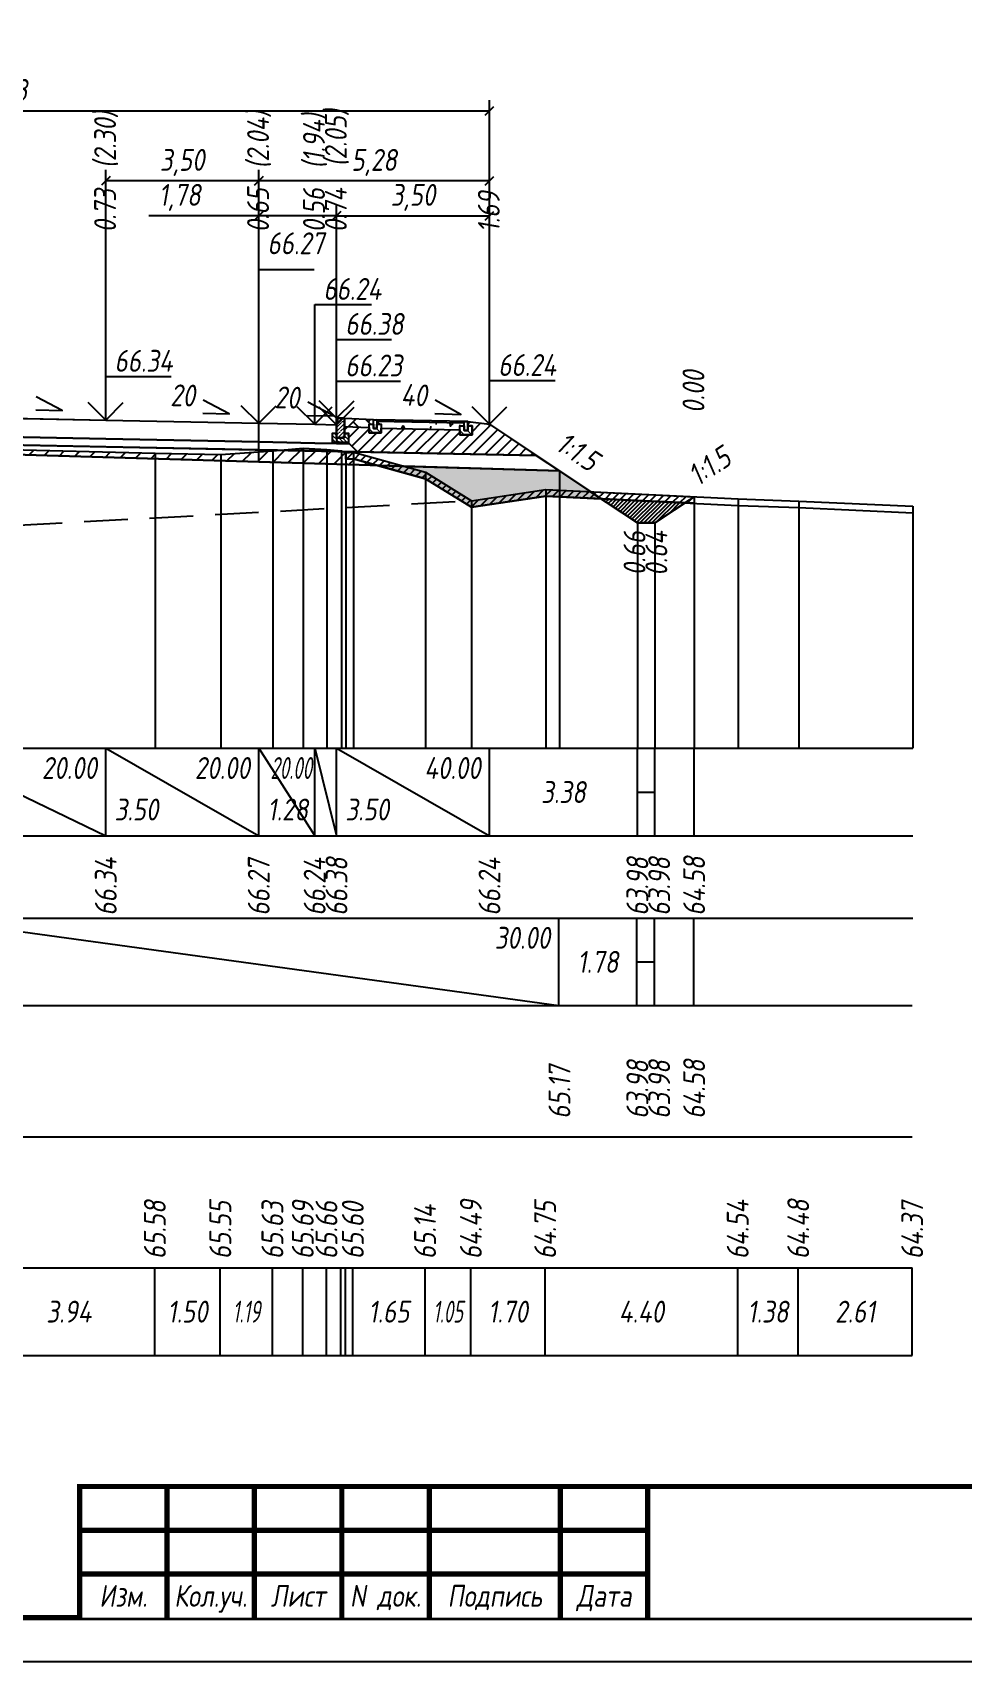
# Model space of a CAD drawing. Extents: x -717 to 1451, y -133302 to 233.
# Drawn here: x 194.6 to 300.9, y -133302.4 to -133116.1 of the extents above; entities that cross this region are included whole.
import ezdxf
from ezdxf.enums import TextEntityAlignment as Align

# ---------------------------------------------------------------- set-up
doc = ezdxf.new("R2010")
doc.units = 0
doc.linetypes.add('штриховая', pattern=[0.75, 0.5, -0.25])
for name, color, linetype in [('Зарамочное оформление', 7, 'Continuous'), ('Интерполированный поперечник', 2, 'Continuous'), ('КОД_399', 252, 'Continuous'), ('Код_510', 7, 'Continuous'), ('Код_514', 1, 'Continuous'), ('Код_516', 1, 'Continuous'), ('Контур_0', 7, 'Continuous'), ('Контур_2660', 7, 'Continuous'), ('Контур_2665', 7, 'Continuous'), ('Контур_400', 7, 'Continuous'), ('Контур_508', 7, 'Continuous'), ('Контур_512', 7, 'Continuous'), ('Контур_513', 7, 'Continuous'), ('Красный поперечник', 1, 'Continuous'), ('Объём_2501', 7, 'Continuous'), ('Объём_2650', 7, 'Continuous'), ('Объём_2660', 7, 'Continuous'), ('Объём_2661', 7, 'Continuous'), ('Объём_2663', 7, 'Continuous'), ('Объём_2664', 7, 'Continuous'), ('Объём_2665', 7, 'Continuous'), ('Объём_2666', 7, 'Continuous'), ('Откосы', 7, 'Continuous'), ('Отметки покрытия', 7, 'Continuous'), ('Рабочие отметки', 7, 'Continuous'), ('Рабочие отметки доп.', 7, 'Continuous'), ('Таблица', 7, 'Continuous'), ('Уклоны проезжей части', 7, 'Continuous'), ('Черный поперечник', 3, 'Continuous')]:
    doc.layers.add(name, color=color, linetype=linetype)
for name, color, linetype, true_color in [('Контур_2540', 2, 'Continuous', 0xffff00), ('Контур_2562', 3, 'Continuous', 0x00ff00), ('Контур_2570', 7, 'Continuous', 0x80ff00), ('Контур_2736', 4, 'Continuous', 0x00ffff), ('Контур_2737', 4, 'Continuous', 0x00ffff), ('Контур_2738', 4, 'Continuous', 0x00ffff), ('Контур_2739', 4, 'Continuous', 0x00ffff), ('Контур_2741', 4, 'Continuous', 0x00ffff), ('Контур_2742', 4, 'Continuous', 0x00ffff), ('Контур_2743', 4, 'Continuous', 0x00ffff), ('Контур_2744', 7, 'Continuous', 0xa4ffff), ('Контур_2745', 7, 'Continuous', 0xa4ffff), ('Контур_2747', 4, 'Continuous', 0x00ffff), ('Контур_2748', 4, 'Continuous', 0x00ffff), ('Контур_2749', 4, 'Continuous', 0x00ffff), ('Контур_2750', 4, 'Continuous', 0x00ffff), ('Контур_2751', 4, 'Continuous', 0x00ffff), ('Контур_2752', 4, 'Continuous', 0x00ffff), ('Контур_402', 7, 'Continuous', 0xff6464), ('Контур_703', 4, 'Continuous', 0x00ffff), ('Контур_705', 4, 'Continuous', 0x00ffff), ('Контур_707', 4, 'Continuous', 0x00ffff), ('Контур_720', 131, 'Continuous', 0xaaffff), ('Объём_2500', 7, 'Continuous', 0xc0c0c0), ('Объём_2520', 7, 'Continuous', 0x80ffff), ('Объём_2540', 2, 'Continuous', 0xffff00), ('Объём_2562', 3, 'Continuous', 0x00ff00), ('Объём_2563', 7, 'Continuous', 0xff8000), ('Объём_2570', 7, 'Continuous', 0x80ff00), ('Объём_2580', 3, 'Continuous', 0x00ff00), ('Объём_2600', 7, 'Continuous', 0x808000), ('Объём_2620', 2, 'Continuous', 0xffff00)]:
    doc.layers.add(name, color=color, linetype=linetype, true_color=true_color)
doc.styles.get("Standard").update_dxf_attribs({"font": 'txt', "height": 2.5})
doc.styles.add('М', font='romand.shx', dxfattribs={"width": 0.8, "oblique": 10, "height": 2.5})
doc.dimstyles.new('ISO-25', dxfattribs={"dimtxt": 2.5, "dimasz": 2.5, "dimexe": 1.25, "dimexo": 0.625, "dimtad": 1, "dimtxsty": 'Standard', "dimcen": 2.5, "dimadec": 0, "dimazin": 0, "dimtfac": 1, "dimtmove": 0, "dimatfit": 3, "dimfxl": 1, "dimarcsym": 0})

# ---------------------------------------------------------------- blocks, each defined once
blk = doc.blocks.new('_Oblique')
at = {"color": 0, "linetype": 'ByBlock', "lineweight": -2}
blk.add_line((-0.5, -0.5), (0.5, 0.5), dxfattribs=at)
blk = doc.blocks.new('*D4125')
at = {"color": 0, "lineweight": -2, "transparency": 16777216}
for p, q in [((229.34, -133160.43), (229.34, -133135.86)), ((246.84, -133160.38), (246.84, -133135.86)), ((229.34, -133137.11), (246.84, -133137.11))]:
    blk.add_line(p, q, dxfattribs=at)
at = {"layer": 'Defpoints', "color": 0, "transparency": 16777216}
for p in [(246.84, -133137.11), (229.34, -133161.06), (246.84, -133161.01)]:
    blk.add_point(p, dxfattribs=at)
at = {"color": 0, "lineweight": -2, "transparency": 16777216, "rotation": 180}
blk.add_blockref('_Oblique', (229.34, -133137.11), dxfattribs=at)
at = {"color": 0, "lineweight": -2, "transparency": 16777216}
blk.add_blockref('_Oblique', (246.84, -133137.11), dxfattribs=at)
at = {"color": 0, "transparency": 16777216, "insert": (238.09, -133135), "char_height": 2.5, "width": 9.5833, "attachment_point": 5, "style": 'М'}
blk.add_mtext('3,50', dxfattribs=at)
blk = doc.blocks.new('*D4127')
at = {"color": 0, "lineweight": -2, "transparency": 16777216}
for p, q in [((220.44, -133160.25), (220.44, -133135.86)), ((229.34, -133160.43), (229.34, -133135.86)), ((220.44, -133137.11), (207.86, -133137.11)), ((229.34, -133137.11), (220.44, -133137.11))]:
    blk.add_line(p, q, dxfattribs=at)
at = {"layer": 'Defpoints', "color": 0, "transparency": 16777216}
for p in [(229.34, -133137.11), (220.44, -133160.88), (229.34, -133161.06)]:
    blk.add_point(p, dxfattribs=at)
at = {"color": 0, "lineweight": -2, "transparency": 16777216, "rotation": 180}
blk.add_blockref('_Oblique', (220.44, -133137.11), dxfattribs=at)
at = {"color": 0, "lineweight": -2, "transparency": 16777216}
blk.add_blockref('_Oblique', (229.34, -133137.11), dxfattribs=at)
at = {"color": 0, "transparency": 16777216, "insert": (211.41, -133135), "char_height": 2.5, "width": 9.1667, "attachment_point": 5, "style": 'М'}
blk.add_mtext('1,78', dxfattribs=at)
blk = doc.blocks.new('*D4129')
at = {"color": 0, "lineweight": -2, "transparency": 16777216}
for p, q in [((202.94, -133159.9), (202.94, -133131.86)), ((220.44, -133160.25), (220.44, -133131.86)), ((220.44, -133133.11), (202.94, -133133.11))]:
    blk.add_line(p, q, dxfattribs=at)
at = {"layer": 'Defpoints', "color": 0, "transparency": 16777216}
for p in [(202.94, -133133.11), (202.94, -133160.53), (220.44, -133160.88)]:
    blk.add_point(p, dxfattribs=at)
at = {"color": 0, "lineweight": -2, "transparency": 16777216, "rotation": 180}
blk.add_blockref('_Oblique', (202.94, -133133.11), dxfattribs=at)
at = {"color": 0, "lineweight": -2, "transparency": 16777216}
blk.add_blockref('_Oblique', (220.44, -133133.11), dxfattribs=at)
at = {"color": 0, "transparency": 16777216, "insert": (211.69, -133131), "char_height": 2.5, "width": 9.5833, "attachment_point": 5, "style": 'М'}
blk.add_mtext('3,50', dxfattribs=at)
blk = doc.blocks.new('*D4130')
at = {"color": 0, "lineweight": -2, "transparency": 16777216}
for p, q in [((220.44, -133160.25), (220.44, -133131.86)), ((246.84, -133161.13), (246.84, -133131.86)), ((246.84, -133133.11), (220.44, -133133.11))]:
    blk.add_line(p, q, dxfattribs=at)
at = {"layer": 'Defpoints', "color": 0, "transparency": 16777216}
for p in [(220.44, -133133.11), (220.44, -133160.88), (246.84, -133161.76)]:
    blk.add_point(p, dxfattribs=at)
at = {"color": 0, "lineweight": -2, "transparency": 16777216, "rotation": 180}
blk.add_blockref('_Oblique', (220.44, -133133.11), dxfattribs=at)
at = {"color": 0, "lineweight": -2, "transparency": 16777216}
blk.add_blockref('_Oblique', (246.84, -133133.11), dxfattribs=at)
at = {"color": 0, "transparency": 16777216, "insert": (233.64, -133131), "char_height": 2.5, "width": 10, "attachment_point": 5, "style": 'М'}
blk.add_mtext('5,28', dxfattribs=at)
blk = doc.blocks.new('*D4132')
at = {"color": 0, "lineweight": -2, "transparency": 16777216}
for p, q in [((134.44, -133160.58), (134.44, -133123.86)), ((246.84, -133161.13), (246.84, -133123.86)), ((134.44, -133125.11), (246.84, -133125.11))]:
    blk.add_line(p, q, dxfattribs=at)
at = {"layer": 'Defpoints', "color": 0, "transparency": 16777216}
for p in [(246.84, -133125.11), (134.44, -133161.21), (246.84, -133161.76)]:
    blk.add_point(p, dxfattribs=at)
at = {"color": 0, "lineweight": -2, "transparency": 16777216, "rotation": 180}
blk.add_blockref('_Oblique', (134.44, -133125.11), dxfattribs=at)
at = {"color": 0, "lineweight": -2, "transparency": 16777216}
blk.add_blockref('_Oblique', (246.84, -133125.11), dxfattribs=at)
at = {"color": 0, "transparency": 16777216, "insert": (190.64, -133123), "char_height": 2.5, "width": 12.5, "attachment_point": 5, "style": 'М'}
blk.add_mtext('22,48', dxfattribs=at)
blk = doc.blocks.new('БР100.30.18')
at = {"linetype": 'Continuous', "lineweight": 13}
h = blk.add_hatch(dxfattribs=at)
h.set_pattern_fill('ANSI35', scale=5)
h.set_pattern_definition([(45, (-1504.996, -4799.2297), (-0.88388348, 0.88388348), []), (45, (-1504.1121, -4799.2297), (-0.88388348, 0.88388348), [1.5625, -0.3125, 0, -0.3125])])
h.paths.add_polyline_path([(0.3, 3.47), (1.8, 3.47), (1.8, -1.03), (0, -1.03), (0, 1.97)])
h = blk.add_hatch(dxfattribs=at)
h.set_pattern_fill('ANSI35', scale=5, angle=90)
h.set_pattern_definition([(135, (-1504.996, -4800.7297), (-0.88388348, -0.88388348), []), (135, (-1504.996, -4799.8458), (-0.88388348, -0.88388348), [1.5625, -0.3125, 0, -0.3125])])
h.paths.add_polyline_path([(-1, -0.03), (0, -0.03), (0, -1.03), (1.8, -1.03), (1.8, -0.03), (2.8, -0.03), (2.8, -2.03), (-1, -2.03)])
at = {"color": 7, "lineweight": 30}
blk.add_lwpolyline([(1.8, -1.03), (0, -1.03), (0, 1.97), (0.3, 3.47), (1.8, 3.47)], close=True, dxfattribs=at)
at = {"linetype": 'Continuous'}
blk.add_lwpolyline([(0, -0.03), (-1, -0.03), (-1, -2.03), (2.8, -2.03), (2.8, -0.03), (1.8, -0.03)], dxfattribs=at)

msp = doc.modelspace()

# ---------------------------------------------------------------- hatches: boundary and pattern name
at = {"linetype": 'Continuous'}
h = msp.add_hatch(dxfattribs=at)
h.set_pattern_fill('AR-HBONE', color=253, scale=0.3)
h.set_pattern_definition([(45, (-65.7342, -138966.2791), (0, 1.69705627), [3.6, -1.2]), (135, (-64.8857, -138965.4306), (1e-16, 1.69705627), [3.6, -1.2])])
h.paths.add_polyline_path([(233.959, -133160.43), (233.959, -133161.43), (233.959, -133161.43)])
h.paths.add_polyline_path([(230.238, -133160.281), (233.559, -133160.43), (233.559, -133160.93), (233.059, -133160.93), (233.059, -133161.308), (230.237, -133161.182)])
at = {"linetype": 'Continuous', "lineweight": 13}
h = msp.add_hatch(dxfattribs=at)
h.set_pattern_fill('ANSI35', scale=5, angle=90)
h.set_pattern_definition([(135, (-1634.125, -67432.8016), (-0.883883476, -0.883883476), []), (135, (-1634.125, -67431.9177), (-0.883883476, -0.883883476), [1.5625, -0.3125, 0, -0.3125])])
h.paths.add_polyline_path([(233.059, -133160.93), (233.559, -133160.93), (233.559, -133161.43), (233.959, -133161.43), (233.959, -133160.93), (234.459, -133160.93), (234.459, -133161.93), (233.059, -133161.93)])
at = {"linetype": 'Continuous'}
h = msp.add_hatch(dxfattribs=at)
h.set_pattern_fill('ANSI31', color=256, scale=15, angle=45, style=0)
h.set_pattern_definition([(90, (-1678.1704, -138114.0606), (-1.875, 3e-16), [])])
h.paths.add_polyline_path([(243.954, -133160.636), (233.959, -133160.43), (233.959, -133160.63), (243.954, -133160.828)])
at = {"linetype": 'Continuous', "lineweight": 13}
h = msp.add_hatch(dxfattribs=at)
h.set_pattern_fill('ANSI35', scale=5, angle=90)
h.set_pattern_definition([(135, (-1623.7294, -67433.0077), (-0.883883476, -0.883883476), []), (135, (-1623.7294, -67432.1238), (-0.883883476, -0.883883476), [1.5625, -0.3125, 0, -0.3125])])
h.paths.add_polyline_path([(243.454, -133161.136), (243.954, -133161.136), (243.954, -133161.636), (244.354, -133161.636), (244.354, -133161.136), (244.854, -133161.136), (244.854, -133162.136), (243.454, -133162.136)])
at = {"layer": 'КОД_399'}
h = msp.add_hatch(dxfattribs=at)
h.set_pattern_fill('AR-CONC', scale=0.7, angle=45, style=0)
h.set_pattern_definition([(95, (-1678.2524, -138114.15), (3.860864, 3.2396496), [0.525, -5.775]), (40, (-1678.2524, -138114.15), (-4.409945, 3.036377), [0.42, -4.62]), (145.45144, (-1677.9306, -138113.88), (-0.549081, 6.2760265), [0.4461813, -4.907995]), (91.1842, (-1679.2423, -138113.16), (6.101854, 4.4632964), [0.7875, -8.6625]), (141.63564, (-1678.734, -138112.788), (-0.1953, 9.447982), [0.669272, -7.361996]), (36.18416, (-1679.242, -138113.16), (-0.1953, 9.447982), [0.63, -6.93]), (66, (-1678.5, -138112.9124), (4.947401, 0.9616773), [0.525, -5.775]), (11, (-1678.5, -138112.9124), (-2.38496, 4.793659), [0.42, -4.62]), (116.45144, (-1678.0876, -138112.8323), (2.562441, 5.7553363), [0.4461813, -4.907995]), (82.5, (-1678.2524, -138114.1499), (-1.5875523, 1.7079287), [0, -4.564, 0, -4.69, 0, -4.6375]), (52.5, (-1678.2524, -138114.1499), (-0.6501106, 3.2543661), [0, -2.674, 0, -4.459, 0, -1.7675]), (12.5, (-1679.3562, -138115.2537), (2.7539272, 2.5306453), [0, -1.75, 0, -5.46, 0, -7.245]), (2.5, (-1679.851, -138115.7486), (2.3911299, 3.3821186), [0, -2.275, 0, -3.626, 0, -5.145])])
h.paths.add_polyline_path([(243.454, -133161.136), (243.954, -133161.136), (243.954, -133160.828), (233.959, -133160.63), (233.959, -133160.93), (234.459, -133160.93), (234.459, -133161.39), (243.454, -133161.568)])
at = {"layer": 'Объём_2563'}
h = msp.add_hatch(dxfattribs=at)
h.set_pattern_fill('ANSI31', color=256, scale=0.3)
h.paths.add_polyline_path([(141.439, -133163.017), (139.939, -133163.047), (139.02, -133163.965), (129.939, -133164.147), (134.439, -133161.147), (141.439, -133160.867)])
h.paths.add_polyline_path([(231.756, -133164.093), (230.838, -133163.175), (229.338, -133163.145), (229.338, -133162.995), (230.736, -133162.996), (230.737, -133161.996), (230.237, -133161.996), (230.237, -133161.182), (233.059, -133161.308), (233.059, -133161.93), (234.459, -133161.93), (234.459, -133161.39), (243.454, -133161.569), (243.454, -133162.136), (244.854, -133162.136), (244.854, -133161.136), (244.354, -133161.136), (244.354, -133160.636), (246.838, -133160.945), (252.173, -133164.502)])
at = {"layer": 'Объём_2570'}
h = msp.add_hatch(dxfattribs=at)
h.set_pattern_fill('ANSI31', color=256, scale=0.2)
h.paths.add_polyline_path([(146.756, -133165.862), (126.425, -133176.627), (125.985, -133176.884), (125.64, -133176.89), (124.221, -133176.881), (105, -133177.311), (105, -133176.561), (124.221, -133176.131), (125.64, -133176.14), (125.985, -133176.134), (126.425, -133175.877), (146.756, -133165.112)])
h.paths.add_polyline_path([(270.251, -133169.979), (253.268, -133169.164), (244.762, -133170.435), (239.52, -133167.178), (231.261, -133164.883), (230.417, -133164.947), (230.417, -133164.197), (231.261, -133164.133), (239.52, -133166.428), (244.762, -133169.685), (253.268, -133168.414), (270.251, -133169.229)])
at = {"layer": 'Объём_2600'}
h = msp.add_hatch(dxfattribs=at)
h.set_pattern_fill('ANSI31', color=6, scale=0.4)
h.paths.add_polyline_path([(148.946, -133164.792), (149.547, -133164.71), (159.458, -133164.393), (163.655, -133164.343), (182.189, -133163.91), (182.189, -133164.102), (146.756, -133165.165), (146.756, -133165.112)])
h.paths.add_polyline_path([(230.417, -133164.947), (231.261, -133164.883), (234.049, -133165.658), (182.189, -133164.102), (182.189, -133163.91), (188.932, -133163.76), (208.609, -133164.261), (216.098, -133164.406), (222.058, -133163.972), (225.53, -133163.687), (228.244, -133163.839), (229.899, -133163.964), (230.417, -133164.197)])
h = msp.add_hatch(dxfattribs=at)
h.set_pattern_fill('HONEY', color=5, scale=0.3)
h.paths.add_polyline_path([(125.64, -133176.89), (124.221, -133176.881), (110.373, -133177.19), (127.547, -133165.741), (146.756, -133165.165), (146.756, -133165.862), (126.425, -133176.627), (125.985, -133176.884)])
h.paths.add_polyline_path([(253.268, -133169.164), (244.762, -133170.435), (239.52, -133167.178), (234.049, -133165.658), (254.842, -133166.281), (259.624, -133169.469)])
at = {"layer": 'Объём_2620'}
h = msp.add_hatch(dxfattribs=at)
h.set_pattern_fill('ANSI31', color=2, scale=0.1)
h.paths.add_polyline_path([(259.624, -133169.469), (263.757, -133172.225), (265.757, -133172.225), (269.202, -133169.929)])
h.paths.add_polyline_path([(106.088, -133177.286), (107.159, -133178), (109.159, -133178), (110.348, -133177.207)])

# ---------------------------------------------------------------- linework, layer by layer
at = {"flags": 128}
msp.add_lwpolyline([(-30.054, -133302.421), (389.946, -133302.421), (389.946, -133005.421), (-30.054, -133005.421)], close=True, dxfattribs=at)
at = {"const_width": 0.6, "flags": 128}
msp.add_lwpolyline([(-10.054, -133297.421), (384.946, -133297.421), (384.946, -133010.421), (-10.054, -133010.421)], close=True, dxfattribs=at)
for points in [[(233.559, -133160.43), (230.238, -133160.281), (230.237, -133161.182), (233.059, -133161.308), (233.059, -133160.93), (233.559, -133160.93), (233.559, -133160.43)], [(233.959, -133160.93), (234.459, -133160.93), (234.459, -133161.93), (233.059, -133161.93), (233.059, -133160.93), (233.559, -133160.93), (233.559, -133161.43), (233.959, -133161.43), (233.959, -133160.93)], [(233.559, -133160.43), (233.959, -133160.43), (233.959, -133161.43), (233.559, -133161.43), (233.559, -133160.43)], [(244.354, -133160.636), (233.959, -133160.43)], [(243.954, -133160.828), (233.959, -133160.63)], [(234.459, -133161.39), (243.454, -133161.569)], [(244.354, -133161.136), (244.854, -133161.136), (244.854, -133162.136), (243.454, -133162.136), (243.454, -133161.136), (243.954, -133161.136), (243.954, -133161.636), (244.354, -133161.636), (244.354, -133161.136)], [(243.954, -133160.636), (244.354, -133160.636), (244.354, -133161.636), (243.954, -133161.636), (243.954, -133160.636)]]:
    msp.add_lwpolyline(points)
at = {"color": 2}
msp.add_lwpolyline([(259.624, -133169.469), (263.757, -133172.225), (265.757, -133172.225), (269.202, -133169.929), (259.624, -133169.469)], dxfattribs=at)
at = {"layer": 'Интерполированный поперечник', "linetype": 'штриховая', "ltscale": 10, "flags": 128}
msp.add_lwpolyline([(125.568, -133176.135), (244.759, -133169.679)], dxfattribs=at)
at = {"layer": 'Код_510'}
for p, q in [((208.555, -133267.421), (208.555, -133257.421)), ((216.044, -133267.421), (216.044, -133257.421)), ((222.004, -133267.421), (222.004, -133257.421)), ((225.476, -133267.421), (225.476, -133257.421)), ((228.189, -133267.421), (228.189, -133257.421)), ((229.844, -133267.421), (229.844, -133257.421)), ((230.363, -133267.421), (230.363, -133257.421)), ((231.207, -133267.421), (231.207, -133257.421)), ((239.466, -133267.421), (239.466, -133257.421)), ((244.708, -133267.421), (244.708, -133257.421)), ((253.214, -133267.421), (253.214, -133257.421)), ((275.235, -133267.421), (275.235, -133257.421)), ((282.159, -133267.421), (282.159, -133257.421)), ((295.197, -133267.421), (295.197, -133257.421))]:
    msp.add_line(p, q, dxfattribs=at)
at = {"layer": 'Код_514'}
for p, q in [((182.189, -133198), (202.939, -133208)), ((202.939, -133208), (202.939, -133198)), ((202.939, -133198), (220.439, -133208)), ((220.439, -133208), (220.439, -133198)), ((220.439, -133198), (226.838, -133208)), ((226.838, -133208), (226.838, -133198)), ((226.838, -133198), (229.338, -133208)), ((229.338, -133208), (229.338, -133198)), ((229.338, -133208), (229.338, -133198)), ((229.338, -133198), (246.838, -133208)), ((246.838, -133208), (246.838, -133198)), ((263.757, -133208), (263.757, -133198)), ((265.757, -133208), (265.757, -133198)), ((270.251, -133208), (270.251, -133198)), ((263.757, -133203), (265.757, -133203))]:
    msp.add_line(p, q, dxfattribs=at)
at = {"layer": 'Код_516'}
for p, q in [((182.134, -133217.421), (254.788, -133227.421)), ((254.788, -133227.421), (254.788, -133217.421)), ((263.703, -133227.421), (263.703, -133217.421)), ((265.703, -133227.421), (265.703, -133217.421)), ((270.197, -133227.421), (270.197, -133217.421)), ((263.703, -133222.421), (265.703, -133222.421))]:
    msp.add_line(p, q, dxfattribs=at)
at = {"layer": 'Контур_0', "flags": 128}
for points in [[(182.189, -133160.052), (202.939, -133160.467), (220.439, -133160.817), (220.439, -133160.817), (220.439, -133160.817), (220.439, -133160.817), (226.838, -133160.945), (226.838, -133160.945), (229.338, -133160.995), (229.338, -133163.145), (226.838, -133163.095), (226.838, -133163.095), (220.439, -133162.967), (220.439, -133162.967), (220.439, -133162.967), (220.439, -133162.967), (202.939, -133162.617), (182.189, -133162.202), (182.189, -133160.052)], [(246.838, -133160.945), (246.838, -133160.945)], [(246.838, -133160.945), (258.411, -133168.661), (258.411, -133168.661), (258.411, -133168.661), (258.411, -133168.661), (258.411, -133168.661), (258.411, -133168.661), (258.411, -133168.661), (258.411, -133168.661), (258.411, -133168.661), (258.411, -133168.661), (258.411, -133168.661), (258.411, -133168.661), (258.411, -133168.661), (258.411, -133168.661), (263.757, -133172.225)], [(246.838, -133160.945), (258.411, -133168.661), (258.411, -133168.661), (258.411, -133168.661), (258.411, -133168.661), (258.411, -133168.661), (258.411, -133168.661), (258.411, -133168.661), (258.411, -133168.661), (258.411, -133168.661), (258.411, -133168.661), (258.411, -133168.661), (258.411, -133168.661), (258.411, -133168.661), (258.411, -133168.661), (263.757, -133172.225), (265.757, -133172.225), (270.251, -133169.229), (270.251, -133169.229), (270.251, -133169.229), (270.251, -133169.229), (270.251, -133169.229), (270.251, -133169.229), (270.251, -133169.229), (270.251, -133169.229), (270.251, -133169.229), (270.251, -133169.229), (270.251, -133169.229), (270.251, -133169.229), (270.251, -133169.229)]]:
    msp.add_lwpolyline(points, dxfattribs=at)
at = {"layer": 'Контур_0', "color": 250, "flags": 128}
for points in [[(182.189, -133162.202), (202.939, -133162.617), (220.439, -133162.967), (220.439, -133162.967), (220.439, -133162.967), (220.439, -133162.967), (226.838, -133163.095), (226.838, -133163.095), (229.338, -133163.145), (230.838, -133163.175), (231.756, -133164.093), (229.338, -133164.045), (226.838, -133163.995), (226.838, -133163.995), (220.439, -133163.867), (220.439, -133163.867), (220.439, -133163.867), (220.439, -133163.867), (202.939, -133163.517), (182.189, -133163.102), (182.189, -133162.202)], [(229.338, -133163.145), (230.838, -133163.175), (231.756, -133164.093), (252.173, -133164.502)]]:
    msp.add_lwpolyline(points, dxfattribs=at)
at = {"layer": 'Контур_2540', "flags": 128}
msp.add_lwpolyline([(254.842, -133166.281), (182.189, -133164.102), (182.189, -133163.102), (252.173, -133164.502), (254.842, -133166.281), (254.842, -133166.281)], dxfattribs=at)
at = {"layer": 'Контур_2562', "flags": 128}
msp.add_lwpolyline([(246.838, -133160.945), (246.838, -133160.945), (246.838, -133160.945), (246.838, -133160.945), (246.838, -133160.945)], dxfattribs=at)
at = {"layer": 'Контур_2570', "flags": 128}
msp.add_lwpolyline([(188.932, -133163.76), (208.609, -133164.261), (216.098, -133164.406), (222.058, -133163.972), (225.53, -133163.687), (228.244, -133163.839), (229.899, -133163.964), (230.417, -133164.197), (230.417, -133164.947), (231.261, -133164.883), (239.52, -133167.178), (244.762, -133170.435), (244.762, -133170.435), (253.268, -133169.164), (275.289, -133170.221), (282.213, -133170.475), (295.251, -133171.062)], dxfattribs=at)
at = {"layer": 'Контур_2660', "flags": 128}
msp.add_lwpolyline([(182.189, -133164.102), (254.842, -133166.281)], dxfattribs=at)
at = {"layer": 'Контур_2665', "flags": 128}
msp.add_lwpolyline([(246.838, -133160.945), (246.838, -133160.945)], dxfattribs=at)
at = {"layer": 'Контур_2736', "flags": 128}
for points in [[(246.838, -133160.945), (258.411, -133168.661)], [(258.411, -133168.661), (263.757, -133172.225)]]:
    msp.add_lwpolyline(points, dxfattribs=at)
at = {"layer": 'Контур_2737', "flags": 128}
msp.add_lwpolyline([(258.411, -133168.661), (258.411, -133168.661)], dxfattribs=at)
at = {"layer": 'Контур_2738', "flags": 128}
msp.add_lwpolyline([(258.411, -133168.661), (258.411, -133168.661)], dxfattribs=at)
at = {"layer": 'Контур_2739', "flags": 128}
msp.add_lwpolyline([(258.411, -133168.661), (258.411, -133168.661)], dxfattribs=at)
at = {"layer": 'Контур_2741', "flags": 128}
msp.add_lwpolyline([(270.251, -133169.229), (270.251, -133169.229)], dxfattribs=at)
at = {"layer": 'Контур_2742', "flags": 128}
msp.add_lwpolyline([(270.251, -133169.229), (270.251, -133169.229)], dxfattribs=at)
at = {"layer": 'Контур_2743', "flags": 128}
msp.add_lwpolyline([(270.251, -133169.229), (270.251, -133169.229)], dxfattribs=at)
at = {"layer": 'Контур_2744', "flags": 128}
msp.add_lwpolyline([(270.251, -133169.229), (270.251, -133169.229)], dxfattribs=at)
msp.add_lwpolyline([(270.251, -133169.229), (270.251, -133169.229)], dxfattribs=at)
msp.add_lwpolyline([(270.251, -133169.229), (270.251, -133169.229)], dxfattribs=at)
msp.add_lwpolyline([(270.251, -133169.229), (270.251, -133169.229)], dxfattribs=at)
msp.add_lwpolyline([(270.251, -133169.229), (270.251, -133169.229)], dxfattribs=at)
msp.add_lwpolyline([(270.251, -133169.229), (270.251, -133169.229)], dxfattribs=at)
at = {"layer": 'Контур_2745', "flags": 128}
msp.add_lwpolyline([(258.411, -133168.661), (258.411, -133168.661)], dxfattribs=at)
msp.add_lwpolyline([(258.411, -133168.661), (258.411, -133168.661)], dxfattribs=at)
msp.add_lwpolyline([(258.411, -133168.661), (258.411, -133168.661)], dxfattribs=at)
msp.add_lwpolyline([(258.411, -133168.661), (258.411, -133168.661)], dxfattribs=at)
msp.add_lwpolyline([(258.411, -133168.661), (258.411, -133168.661)], dxfattribs=at)
msp.add_lwpolyline([(258.411, -133168.661), (258.411, -133168.661)], dxfattribs=at)
at = {"layer": 'Контур_2747', "flags": 128}
msp.add_lwpolyline([(258.411, -133168.661), (258.411, -133168.661)], dxfattribs=at)
at = {"layer": 'Контур_2748', "flags": 128}
msp.add_lwpolyline([(258.411, -133168.661), (258.411, -133168.661)], dxfattribs=at)
at = {"layer": 'Контур_2749', "flags": 128}
msp.add_lwpolyline([(258.411, -133168.661), (258.411, -133168.661)], dxfattribs=at)
at = {"layer": 'Контур_2750', "flags": 128}
msp.add_lwpolyline([(270.251, -133169.229), (270.251, -133169.229)], dxfattribs=at)
at = {"layer": 'Контур_2751', "flags": 128}
msp.add_lwpolyline([(270.251, -133169.229), (270.251, -133169.229)], dxfattribs=at)
at = {"layer": 'Контур_2752', "flags": 128}
msp.add_lwpolyline([(270.251, -133169.229), (270.251, -133169.229)], dxfattribs=at)
at = {"layer": 'Контур_400', "flags": 128}
msp.add_lwpolyline([(182.189, -133160.052), (202.939, -133160.467), (220.439, -133160.817), (220.439, -133160.817), (220.439, -133160.817), (220.439, -133160.817), (226.838, -133160.945), (226.838, -133160.945), (229.338, -133160.995)], dxfattribs=at)
at = {"layer": 'Контур_402', "flags": 128}
msp.add_lwpolyline([(127.547, -133165.741), (182.189, -133164.102), (254.842, -133166.281)], dxfattribs=at)
at = {"layer": 'Контур_508', "flags": 128}
msp.add_lwpolyline([(105, -133176.561), (107.159, -133178), (109.159, -133178), (127.547, -133165.741), (182.189, -133164.102), (254.842, -133166.281), (263.757, -133172.225), (265.757, -133172.225), (270.251, -133169.229)], dxfattribs=at)
at = {"layer": 'Контур_512', "flags": 128}
msp.add_lwpolyline([(105, -133176.561), (107.159, -133178), (109.159, -133178), (127.547, -133165.741), (182.189, -133164.102), (254.842, -133166.281), (263.757, -133172.225), (265.757, -133172.225), (270.251, -133169.229)], dxfattribs=at)
at = {"layer": 'Контур_513', "flags": 128}
msp.add_lwpolyline([(105, -133176.561), (107.159, -133178), (109.159, -133178), (127.547, -133165.741), (182.189, -133164.102), (254.842, -133166.281), (263.757, -133172.225), (265.757, -133172.225), (270.251, -133169.229)], dxfattribs=at)
at = {"layer": 'Контур_703', "flags": 128}
msp.add_lwpolyline([(246.838, -133160.945), (258.411, -133168.661)], dxfattribs=at)
at = {"layer": 'Контур_705', "flags": 128}
msp.add_lwpolyline([(258.411, -133168.661), (258.411, -133168.661)], dxfattribs=at)
at = {"layer": 'Контур_707', "flags": 128}
msp.add_lwpolyline([(265.757, -133172.225), (270.251, -133169.229)], dxfattribs=at)
at = {"layer": 'Контур_720', "flags": 128}
msp.add_lwpolyline([(263.757, -133172.225), (265.757, -133172.225)], dxfattribs=at)
at = {"layer": 'Красный поперечник'}
for p, q in [((182.189, -133160.052), (202.939, -133160.467)), ((202.939, -133160.467), (220.439, -133160.817)), ((220.439, -133160.817), (226.838, -133160.945)), ((226.838, -133160.945), (229.338, -133160.995)), ((246.838, -133160.945), (263.757, -133172.225)), ((254.842, -133166.281), (254.842, -133198)), ((265.757, -133172.225), (270.251, -133169.229)), ((270.251, -133169.229), (270.251, -133198)), ((263.757, -133172.225), (263.757, -133198)), ((263.757, -133172.225), (265.757, -133172.225)), ((265.757, -133172.225), (265.757, -133198))]:
    msp.add_line(p, q, dxfattribs=at)
at = {"layer": 'Объём_2500', "flags": 128}
for points in [[(182.189, -133160.052), (202.939, -133160.467), (220.439, -133160.817), (220.439, -133160.817), (220.439, -133160.817), (220.439, -133160.817), (226.838, -133160.945), (226.838, -133160.945), (229.338, -133160.995), (229.338, -133163.145), (226.838, -133163.095), (226.838, -133163.095), (220.439, -133162.967), (220.439, -133162.967), (220.439, -133162.967), (220.439, -133162.967), (202.939, -133162.617), (182.189, -133162.202), (182.189, -133160.052)], [(220.439, -133160.817), (226.838, -133160.945), (226.838, -133160.945), (229.338, -133160.995), (229.338, -133163.145), (226.838, -133163.095), (226.838, -133163.095), (220.439, -133162.967), (220.439, -133160.817)]]:
    msp.add_lwpolyline(points, dxfattribs=at)
at = {"layer": 'Объём_2501', "flags": 128}
for points in [[(182.189, -133160.052), (202.939, -133160.467), (220.439, -133160.817), (220.439, -133160.817), (220.439, -133160.817), (220.439, -133160.817), (226.838, -133160.945), (226.838, -133160.945), (229.338, -133160.995)], [(220.439, -133160.817), (226.838, -133160.945), (226.838, -133160.945), (229.338, -133160.995)]]:
    msp.add_lwpolyline(points, dxfattribs=at)
at = {"layer": 'Объём_2520', "color": 250, "flags": 128}
for points in [[(182.189, -133162.202), (202.939, -133162.617), (220.439, -133162.967), (220.439, -133162.967), (220.439, -133162.967), (220.439, -133162.967), (226.838, -133163.095), (226.838, -133163.095), (229.338, -133163.145), (230.838, -133163.175), (231.756, -133164.093), (229.338, -133164.045), (226.838, -133163.995), (226.838, -133163.995), (220.439, -133163.867), (220.439, -133163.867), (220.439, -133163.867), (220.439, -133163.867), (202.939, -133163.517), (182.189, -133163.102), (182.189, -133162.202)], [(220.439, -133162.967), (226.838, -133163.095), (226.838, -133163.095), (229.338, -133163.145), (230.838, -133163.175), (231.756, -133164.093), (229.338, -133164.045), (226.838, -133163.995), (226.838, -133163.995), (220.439, -133163.867), (220.439, -133162.967)]]:
    msp.add_lwpolyline(points, dxfattribs=at)
at = {"layer": 'Объём_2540', "flags": 128}
for points in [[(254.842, -133166.281), (182.189, -133164.102), (182.189, -133163.102), (252.173, -133164.502), (254.842, -133166.281), (254.842, -133166.281)], [(220.439, -133163.867), (252.173, -133164.502), (254.842, -133166.281), (254.842, -133166.281), (254.842, -133166.281), (220.439, -133165.249), (220.439, -133163.867)]]:
    msp.add_lwpolyline(points, dxfattribs=at)
at = {"layer": 'Объём_2562', "flags": 128}
msp.add_lwpolyline([(246.838, -133160.945), (246.838, -133160.945), (246.838, -133160.945), (246.838, -133160.945), (246.838, -133160.945)], dxfattribs=at)
msp.add_lwpolyline([(246.838, -133160.945), (246.838, -133160.945), (246.838, -133160.945), (246.838, -133160.945), (246.838, -133160.945)], dxfattribs=at)
at = {"layer": 'Объём_2563', "color": 250, "flags": 128}
msp.add_lwpolyline([(231.756, -133164.093), (230.838, -133163.175), (229.338, -133163.145), (229.338, -133162.995), (230.736, -133162.996), (230.737, -133161.996), (230.237, -133161.996), (230.237, -133161.182), (233.059, -133161.308), (233.059, -133161.93), (234.459, -133161.93), (234.459, -133161.39), (243.454, -133161.569), (243.454, -133162.136), (244.854, -133162.136), (244.854, -133161.136), (244.354, -133161.136), (244.354, -133160.636), (246.838, -133160.945), (252.173, -133164.502), (231.756, -133164.093), (231.756, -133164.093)], dxfattribs=at)
at = {"layer": 'Объём_2570', "flags": 128}
msp.add_lwpolyline([(270.251, -133169.979), (253.268, -133169.164), (244.762, -133170.435), (239.52, -133167.178), (231.261, -133164.883), (230.417, -133164.947), (230.417, -133164.197), (231.261, -133164.133), (239.52, -133166.428), (244.762, -133169.685), (253.268, -133168.414), (270.251, -133169.229), (270.251, -133169.979), (270.251, -133169.979)], dxfattribs=at)
msp.add_lwpolyline([(270.251, -133169.979), (253.268, -133169.164), (244.762, -133170.435), (239.52, -133167.178), (231.261, -133164.883), (230.417, -133164.947), (230.417, -133164.197), (231.261, -133164.133), (239.52, -133166.428), (244.762, -133169.685), (253.268, -133168.414), (270.251, -133169.229), (270.251, -133169.979), (270.251, -133169.979)], dxfattribs=at)
at = {"layer": 'Объём_2580', "flags": 128}
msp.add_lwpolyline([(246.838, -133160.945), (246.838, -133160.945)], dxfattribs=at)
msp.add_lwpolyline([(246.838, -133160.945), (246.838, -133160.945)], dxfattribs=at)
at = {"layer": 'Объём_2600', "flags": 128}
for points in [[(253.268, -133169.164), (244.762, -133170.435), (239.52, -133167.178), (234.049, -133165.658), (254.842, -133166.281), (259.624, -133169.469), (253.268, -133169.164), (253.268, -133169.164)], [(269.202, -133169.929), (270.251, -133169.229), (270.251, -133169.979), (269.202, -133169.929), (269.202, -133169.929)], [(269.202, -133169.929), (270.251, -133169.229), (270.251, -133169.979), (269.202, -133169.929), (269.202, -133169.929)]]:
    msp.add_lwpolyline(points, dxfattribs=at)
at = {"layer": 'Объём_2600', "color": 5, "flags": 128}
msp.add_lwpolyline([(253.268, -133169.164), (244.762, -133170.435), (239.52, -133167.178), (234.049, -133165.658), (254.842, -133166.281), (259.624, -133169.469), (253.268, -133169.164), (253.268, -133169.164)], dxfattribs=at)
at = {"layer": 'Объём_2620', "flags": 128}
msp.add_lwpolyline([(263.757, -133172.225), (259.624, -133169.469), (269.202, -133169.929), (265.757, -133172.225), (263.757, -133172.225), (263.757, -133172.225)], dxfattribs=at)
msp.add_lwpolyline([(263.757, -133172.225), (259.624, -133169.469), (269.202, -133169.929), (265.757, -133172.225), (263.757, -133172.225), (263.757, -133172.225)], dxfattribs=at)
at = {"layer": 'Объём_2650', "color": 6, "flags": 128}
msp.add_lwpolyline([(230.417, -133164.947), (231.261, -133164.883), (234.049, -133165.658), (182.189, -133164.102), (182.189, -133163.91), (188.932, -133163.76), (208.609, -133164.261), (216.098, -133164.406), (222.058, -133163.972), (225.53, -133163.687), (228.244, -133163.839), (229.899, -133163.964), (230.417, -133164.197), (230.417, -133164.947), (230.417, -133164.947)], dxfattribs=at)
at = {"layer": 'Объём_2650', "flags": 128}
msp.add_lwpolyline([(220.439, -133164.09), (222.058, -133163.972), (225.53, -133163.687), (228.244, -133163.839), (229.899, -133163.964), (230.417, -133164.197), (230.417, -133164.947), (230.417, -133164.947), (230.417, -133164.947), (231.261, -133164.883), (234.049, -133165.658), (220.439, -133165.249), (220.439, -133164.09)], dxfattribs=at)
at = {"layer": 'Объём_2660', "flags": 128}
for points in [[(182.189, -133164.102), (254.842, -133166.281)], [(220.439, -133165.249), (254.842, -133166.281)]]:
    msp.add_lwpolyline(points, dxfattribs=at)
at = {"layer": 'Объём_2661', "flags": 128}
msp.add_lwpolyline([(246.838, -133160.945), (258.411, -133168.661)], dxfattribs=at)
msp.add_lwpolyline([(246.838, -133160.945), (258.411, -133168.661)], dxfattribs=at)
at = {"layer": 'Объём_2663', "flags": 128}
for points in [[(258.411, -133168.661), (263.757, -133172.225)], [(258.411, -133168.661), (263.757, -133172.225)], [(265.757, -133172.225), (270.251, -133169.229)], [(265.757, -133172.225), (270.251, -133169.229)]]:
    msp.add_lwpolyline(points, dxfattribs=at)
at = {"layer": 'Объём_2664', "flags": 128}
msp.add_lwpolyline([(263.757, -133172.225), (265.757, -133172.225)], dxfattribs=at)
msp.add_lwpolyline([(263.757, -133172.225), (265.757, -133172.225)], dxfattribs=at)
at = {"layer": 'Объём_2665', "flags": 128}
msp.add_lwpolyline([(246.838, -133160.945), (246.838, -133160.945)], dxfattribs=at)
msp.add_lwpolyline([(246.838, -133160.945), (246.838, -133160.945)], dxfattribs=at)
at = {"layer": 'Объём_2666', "flags": 128}
msp.add_lwpolyline([(246.838, -133160.945), (258.411, -133168.661)], dxfattribs=at)
msp.add_lwpolyline([(246.838, -133160.945), (258.411, -133168.661)], dxfattribs=at)
at = {"layer": 'Откосы', "color": 1, "flags": 128}
for points in [[(194.933, -133159.307), (197.933, -133159.367), (194.963, -133157.807)], [(214.058, -133159.689), (217.058, -133159.749), (214.088, -133158.189)], [(240.576, -133159.694), (243.573, -133159.813), (240.636, -133158.195)], [(226.008, -133159.928), (229.007, -133159.988), (226.038, -133158.428)]]:
    msp.add_lwpolyline(points, dxfattribs=at)
at = {"layer": 'Отметки покрытия', "color": 1}
for p, q in [((220.439, -133160.817), (220.439, -133143.245)), ((220.439, -133143.245), (226.789, -133143.245)), ((226.838, -133160.945), (226.838, -133147.245)), ((226.838, -133147.245), (233.338, -133147.245)), ((229.338, -133160.245), (229.338, -133151.245)), ((229.338, -133151.245), (235.638, -133151.245)), ((202.939, -133160.467), (202.939, -133155.467)), ((202.939, -133155.467), (210.439, -133155.467)), ((229.338, -133160.995), (229.338, -133155.995)), ((229.338, -133155.995), (236.638, -133155.995)), ((246.838, -133160.945), (246.838, -133155.945)), ((246.838, -133155.945), (254.338, -133155.945)), ((229.338, -133160.245), (227.338, -133158.245)), ((229.338, -133160.245), (231.338, -133158.245)), ((202.939, -133160.467), (200.939, -133158.467)), ((202.939, -133160.467), (204.939, -133158.467)), ((220.439, -133160.817), (218.439, -133158.817)), ((220.439, -133160.817), (222.439, -133158.817)), ((226.838, -133160.945), (224.838, -133158.945)), ((226.838, -133160.945), (228.838, -133158.945)), ((229.338, -133160.995), (227.338, -133158.995)), ((229.338, -133160.995), (231.338, -133158.995)), ((246.838, -133160.945), (244.838, -133158.945)), ((246.838, -133160.945), (248.838, -133158.945))]:
    msp.add_line(p, q, dxfattribs=at)
at = {"layer": 'Таблица'}
for p, q in [((80, -133198), (295.251, -133198)), ((80, -133208), (295.251, -133208)), ((80, -133217.421), (295.251, -133217.421)), ((79.946, -133227.421), (295.197, -133227.421)), ((79.946, -133242.421), (295.197, -133242.421)), ((79.946, -133257.421), (295.197, -133257.421)), ((79.946, -133267.421), (295.197, -133267.421))]:
    msp.add_line(p, q, dxfattribs=at)
at = {"layer": 'Уклоны проезжей части', "color": 1, "flags": 128}
for points in [[(194.933, -133159.307), (197.933, -133159.367), (194.963, -133157.807)], [(214.058, -133159.689), (217.058, -133159.749), (214.088, -133158.189)], [(240.576, -133159.694), (243.573, -133159.813), (240.636, -133158.195)], [(226.008, -133159.928), (229.007, -133159.988), (226.038, -133158.428)]]:
    msp.add_lwpolyline(points, dxfattribs=at)
at = {"layer": 'Черный поперечник', "color": 7}
for p, q in [((225.53, -133163.687), (225.53, -133198)), ((228.244, -133163.839), (228.244, -133198)), ((208.609, -133164.261), (208.609, -133198)), ((216.098, -133164.406), (216.098, -133198)), ((222.058, -133163.972), (222.058, -133198)), ((229.899, -133163.964), (229.899, -133198)), ((230.417, -133164.197), (230.417, -133198)), ((231.261, -133164.133), (231.261, -133198)), ((239.52, -133166.428), (239.52, -133198)), ((253.268, -133168.414), (253.268, -133198)), ((244.762, -133169.685), (244.762, -133198)), ((275.289, -133169.471), (275.289, -133198)), ((282.213, -133169.725), (282.213, -133198)), ((295.251, -133170.312), (295.251, -133198))]:
    msp.add_line(p, q, dxfattribs=at)
at = {"layer": 'Черный поперечник', "flags": 128}
msp.add_lwpolyline([(188.932, -133163.76), (208.609, -133164.261), (216.098, -133164.406), (222.058, -133163.972), (225.53, -133163.687), (228.244, -133163.839), (229.899, -133163.964), (230.417, -133164.197), (231.261, -133164.133), (239.52, -133166.428), (244.762, -133169.685), (253.268, -133168.414), (275.289, -133169.471), (282.213, -133169.725), (295.251, -133170.312)], dxfattribs=at)

# ---------------------------------------------------------------- block references
at = {"lineweight": 18, "xscale": 0.5, "yscale": 0.5, "zscale": 0.5, "rotation": 359.9444632229611}
msp.add_blockref('БР100.30.18', (229.337, -133161.978), dxfattribs=at)

# ---------------------------------------------------------------- texts
at = {"layer": 'Код_510', "style": 'М', "oblique": 10, "width": 0.8}
for s, p in [('65.58', (208.555, -133256.421)), ('65.55', (216.044, -133256.421)), ('64.49', (244.708, -133256.421)), ('64.75', (253.214, -133256.421)), ('64.48', (282.159, -133256.421)), ('65.63', (222.004, -133256.421)), ('65.69', (225.476, -133256.421)), ('65.66', (228.189, -133256.421)), ('65.60', (231.207, -133256.421)), ('65.14', (239.466, -133256.421)), ('64.54', (275.235, -133256.421)), ('64.37', (295.197, -133256.421))]:
    msp.add_text(s, height=2.5, rotation=90, dxfattribs=at).set_placement(p, align=Align.MIDDLE_LEFT)
at = {"layer": 'Код_510', "style": 'М', "oblique": 10}
for s, width, p in [('3.94', 0.8, (198.716, -133262.421)), ('1.50', 0.8, (212.3, -133262.421)), ('1.19', 0.6, (219.024, -133262.421)), ('1.65', 0.8, (235.336, -133262.421)), ('1.05', 0.6, (242.087, -133262.421)), ('1.70', 0.8, (248.961, -133262.421)), ('4.40', 0.8, (264.224, -133262.421)), ('1.38', 0.8, (278.697, -133262.421)), ('2.61', 0.8, (288.678, -133262.421))]:
    msp.add_text(s, height=2.5, dxfattribs=dict(at, width=width)).set_placement(p, align=Align.MIDDLE_CENTER)
at = {"layer": 'Код_514', "style": 'М', "oblique": 10}
for s, width, p in [('20.00', 0.8, (201.939, -133199)), ('20.00', 0.8, (219.439, -133199)), ('20.00', 0.6, (226.519, -133199)), ('40.00', 0.8, (245.838, -133199))]:
    msp.add_text(s, height=2.5, dxfattribs=dict(at, width=width)).set_placement(p, align=Align.TOP_RIGHT)
at = {"layer": 'Код_514', "style": 'М', "oblique": 10, "width": 0.8}
msp.add_text('3.38', height=2.5, dxfattribs=at).set_placement((255.298, -133203), align=Align.MIDDLE_CENTER)
for s, p in [('3.50', (203.939, -133207)), ('1.28', (221.439, -133207)), ('3.50', (230.338, -133207))]:
    msp.add_text(s, height=2.5, dxfattribs=at).set_placement(p, align=Align.BOTTOM_LEFT)
for s, p in [('66.27', (220.439, -133217.146)), ('66.38', (229.338, -133217.146)), ('63.98', (263.757, -133217.146)), ('63.98', (266.257, -133217.146)), ('64.58', (270.251, -133217.146)), ('66.34', (202.939, -133217.146)), ('66.24', (226.838, -133217.146)), ('66.24', (246.838, -133217.146))]:
    msp.add_text(s, height=2.5, rotation=90, dxfattribs=at).set_placement(p, align=Align.MIDDLE_LEFT)
at = {"layer": 'Код_516', "style": 'М', "oblique": 10, "width": 0.8}
msp.add_text('30.00', height=2.5, dxfattribs=at).set_placement((253.788, -133218.421), align=Align.TOP_RIGHT)
msp.add_text('1.78', height=2.5, dxfattribs=at).set_placement((259.246, -133222.421), align=Align.MIDDLE_CENTER)
for s, p in [('65.17', (254.842, -133240.371)), ('63.98', (263.757, -133240.371)), ('63.98', (266.257, -133240.371)), ('64.58', (270.251, -133240.371))]:
    msp.add_text(s, height=2.5, rotation=90, dxfattribs=at).set_placement(p, align=Align.MIDDLE_LEFT)
at = {"layer": 'Откосы', "color": 1, "style": 'М', "oblique": 10, "width": 0.8}
for s, rotation, p in [('20', 358.85423, (211.709, -133159.642)), ('40', 357.70938, (238.128, -133159.596)), ('20', 358.85423, (223.658, -133159.881)), ('1:1.5', 326.30994, (255.852, -133165.753)), ('1:1.5', 33.69007, (273.13, -133167.372))]:
    msp.add_text(s, height=2.5, rotation=rotation, dxfattribs=at).set_placement(p, align=Align.BOTTOM_CENTER)
at = {"layer": 'Отметки покрытия', "color": 1, "style": 'М', "oblique": 10, "width": 0.8}
for s, p in [('66.27', (221.439, -133142.245)), ('66.24', (227.838, -133147.464)), ('66.38', (230.338, -133151.464)), ('66.34', (203.939, -133155.686)), ('66.23', (230.338, -133156.214)), ('66.24', (247.838, -133156.164))]:
    msp.add_text(s, height=2.5, dxfattribs=at).set_placement(p, align=Align.BOTTOM_LEFT)
at = {"layer": 'Рабочие отметки', "color": 1, "style": 'М', "oblique": 10, "width": 0.8}
for s, p in [('0.73', (202.861, -133138.995)), ('0.65', (220.361, -133138.995)), ('0.56', (226.759, -133138.995)), ('0.74', (229.259, -133138.995)), ('1.69', (246.759, -133138.995)), ('0.00', (270.173, -133159.66))]:
    msp.add_text(s, height=2.5, rotation=90, dxfattribs=at).set_placement(p, align=Align.MIDDLE_LEFT)
for s, p in [('0.66', (263.429, -133173.156)), ('0.64', (265.929, -133173.156))]:
    msp.add_text(s, height=2.5, rotation=90, dxfattribs=at).set_placement(p, align=Align.MIDDLE_RIGHT)
at = {"layer": 'Рабочие отметки доп.', "color": 1, "style": 'М', "oblique": 10, "width": 0.8}
for s, p in [('(2.30)', (202.861, -133131.645)), ('(2.04)', (220.361, -133131.695)), ('(1.94)', (226.759, -133131.695)), ('(2.05)', (229.259, -133131.445))]:
    msp.add_text(s, height=2.5, rotation=90, dxfattribs=at).set_placement(p, align=Align.MIDDLE_LEFT)
at = {"layer": 'Уклоны проезжей части', "color": 1, "style": 'М', "oblique": 10, "width": 0.8}
for s, rotation, p in [('20', 358.85423, (211.709, -133159.642)), ('40', 357.70938, (238.128, -133159.596)), ('20', 358.85423, (223.658, -133159.881)), ('1:1.5', 326.30994, (255.852, -133165.753)), ('1:1.5', 33.69007, (273.13, -133167.372))]:
    msp.add_text(s, height=2.5, rotation=rotation, dxfattribs=at).set_placement(p, align=Align.BOTTOM_CENTER)

# ---------------------------------------------------------------- dimensions: what is measured, and where the dimension line sits
at = {"color": 5}
for base, p1, p2, picture, middle in [((246.838, -133125.114), (134.439, -133161.209), (246.838, -133161.757), '*D4132', (190.638, -133123.001)), ((246.838, -133137.114), (229.338, -133161.057), (246.838, -133161.007), '*D4125', (238.088, -133135.001))]:
    dim = msp.add_linear_dim(base=base, p1=p1, p2=p2, angle=180, dimstyle='ISO-25', override={"dimasz": 1, "dimlfac": 0.2, "dimzin": 0, "dimtxsty": 'М', "dimblk1": 'Oblique', "dimblk2": 'Oblique', "dimsah": 1}, dxfattribs=at)
    dim.commit()
    dim.dimension.update_dxf_attribs({"geometry": picture, "text_midpoint": middle})
for base, p1, p2, picture, middle in [((202.939, -133133.114), (220.439, -133160.879), (202.939, -133160.529), '*D4129', (211.689, -133131.001)), ((220.439, -133133.114), (246.838, -133161.757), (220.439, -133160.879), '*D4130', (233.638, -133131.001))]:
    dim = msp.add_linear_dim(base=base, p1=p1, p2=p2, dimstyle='ISO-25', override={"dimasz": 1, "dimlfac": 0.2, "dimzin": 0, "dimtxsty": 'М', "dimblk1": 'Oblique', "dimblk2": 'Oblique', "dimsah": 1}, dxfattribs=at)
    dim.commit()
    dim.dimension.update_dxf_attribs({"geometry": picture, "text_midpoint": middle})
dim = msp.add_linear_dim(base=(229.338, -133137.114), p1=(220.439, -133160.879), p2=(229.338, -133161.057), angle=180, dimstyle='ISO-25', override={"dimasz": 1, "dimlfac": 0.2, "dimzin": 0, "dimtxsty": 'М', "dimblk1": 'Oblique', "dimblk2": 'Oblique', "dimsah": 1}, dxfattribs=at)
dim.commit()
dim.dimension.update_dxf_attribs({"geometry": '*D4127', "text_midpoint": (211.411, -133137.114), "dimtype": 160})

# ---------------------------------------------------------------- next in the draw order: wipeouts: each hides what was drawn before it
at = {"linetype": 'Continuous'}
msp.add_wipeout([(199.946, -133282.421), (384.946, -133282.421), (384.946, -133297.421), (199.946, -133297.421)], dxfattribs=at).dxf.layer = 'Зарамочное оформление'

# ---------------------------------------------------------------- next in the draw order: linework, layer by layer
at = {"layer": 'Зарамочное оформление', "linetype": 'Continuous', "lineweight": -3, "const_width": 0.6, "flags": 128}
for points in [[(199.946, -133297.421), (199.946, -133282.421), (384.946, -133282.421)], [(209.946, -133282.421), (209.946, -133297.421)], [(219.946, -133282.421), (219.946, -133297.421)], [(229.946, -133282.421), (229.946, -133297.421)], [(239.946, -133282.421), (239.946, -133297.421)], [(254.946, -133282.421), (254.946, -133297.421)], [(264.946, -133282.421), (264.946, -133297.421)], [(199.946, -133287.421), (264.946, -133287.421)], [(199.946, -133292.421), (264.946, -133292.421)]]:
    msp.add_lwpolyline(points, dxfattribs=at)

# ---------------------------------------------------------------- next in the draw order: texts
at = {"layer": 'Зарамочное оформление', "linetype": 'Continuous', "style": 'М', "oblique": 10, "width": 0.8}
for s, p in [('Изм.', (204.946, -133294.921)), ('Кол.уч.', (214.946, -133294.921)), ('Лист', (224.946, -133294.921)), ('N док.', (234.946, -133294.921)), ('Подпись', (247.446, -133294.921)), ('Дата', (259.946, -133294.921))]:
    msp.add_text(s, height=2.5, dxfattribs=at).set_placement(p, align=Align.MIDDLE_CENTER)

doc.saveas('drawing.dxf')
